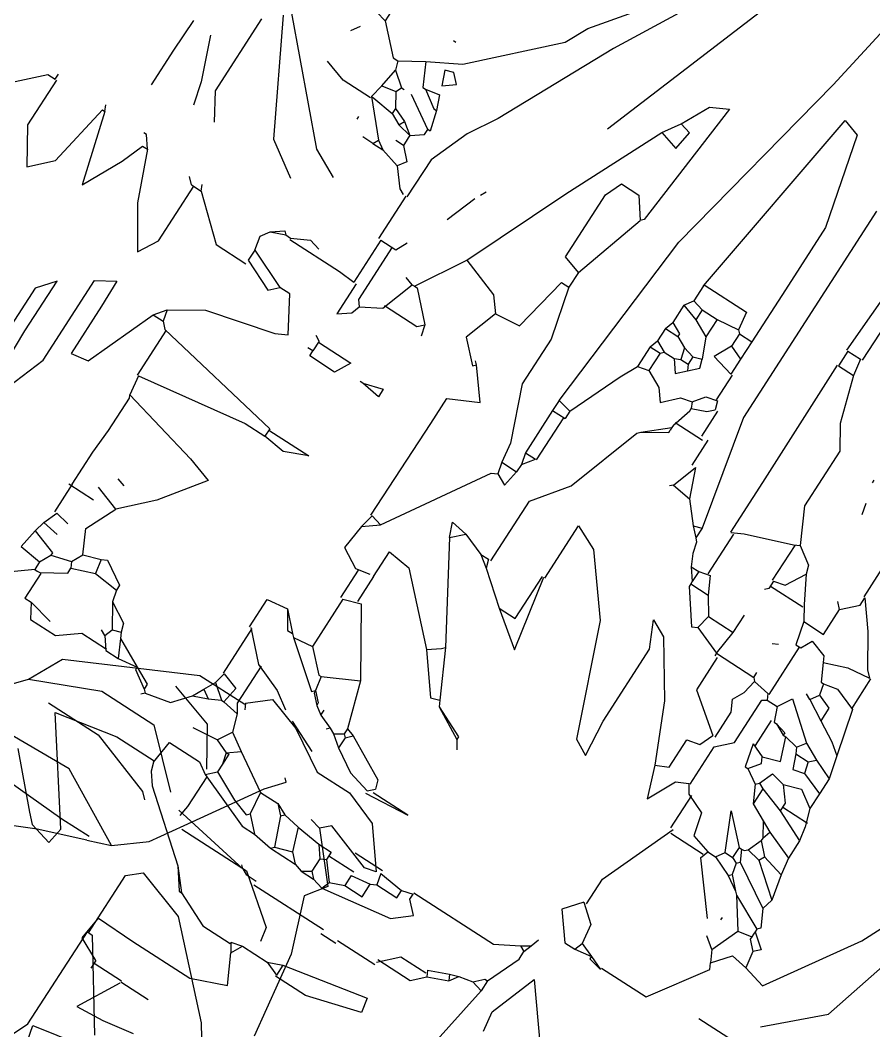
# Model space of a CAD drawing. Header units: metres. Extents: x 1769 to 3632, y 809 to 2652.
# Drawn here: x 2738.1285 to 2738.3053, y 1807.1333 to 1807.3428 of the extents above; entities that cross this region are included whole.
import ezdxf

# ---------------------------------------------------------------- set-up
doc = ezdxf.new("R2010")
doc.units = ezdxf.units.M
doc.header["$LTSCALE"] = 10
doc.layers.add('A-ELEV0', color=7, linetype='Continuous')
doc.layers.add('L-PLNT', color=66, linetype='Continuous')

# ---------------------------------------------------------------- blocks, each defined once
blk = doc.blocks.new('GARRA DE LEON')
at = {"layer": 'L-PLNT', "color": 65, "linetype": 'Continuous'}
for p, q in [((1272.9747, 334.9679), (1272.9706, 334.9514)), ((1273.0286, 334.9265), (1272.9747, 334.9679)), ((1272.8132, 334.9306), (1272.689, 334.9493)), ((1272.9706, 334.9514), (1272.9954, 334.881)), ((1272.6642, 334.8768), (1272.573, 334.9389)), ((1272.8919, 334.9017), (1272.8132, 334.9306)), ((1272.9209, 334.9224), (1272.8919, 334.9017)), ((1272.983, 334.8685), (1272.9209, 334.9224)), ((1273.0472, 334.8768), (1273.0286, 334.9265)), ((1272.8256, 334.881), (1272.805, 334.8851)), ((1272.7718, 334.7691), (1272.6642, 334.8768)), ((1272.8774, 334.8147), (1272.8256, 334.881)), ((1272.9954, 334.881), (1272.983, 334.8685)), ((1273.0472, 334.823), (1273.0472, 334.8768)), ((1272.983, 334.8685), (1272.9872, 334.852)), ((1272.8774, 334.707), (1272.8774, 334.8147)), ((1273.0824, 334.765), (1273.0472, 334.823)), ((1272.9872, 334.7733), (1273.012, 334.794)), ((1273.012, 334.794), (1273.0162, 334.7898)), ((1272.8836, 334.707), (1272.9872, 334.7733)), ((1272.6849, 334.6822), (1272.5689, 334.7609)), ((1272.7967, 334.6946), (1272.7718, 334.7691)), ((1273.099, 334.7153), (1273.0824, 334.765)), ((1273.0741, 334.6863), (1273.099, 334.7153)), ((1272.8381, 334.678), (1272.8836, 334.707)), ((1272.7801, 334.676), (1272.7967, 334.6946)), ((1272.9085, 334.6967), (1272.8919, 334.6946)), ((1272.9582, 334.6967), (1272.9085, 334.6967)), ((1273.0203, 334.6573), (1272.9665, 334.6905)), ((1273.0741, 334.6863), (1273.0658, 334.6905)), ((1272.4654, 334.6449), (1272.5316, 334.6739)), ((1272.5316, 334.6739), (1272.6849, 334.6739)), ((1272.6849, 334.6739), (1272.6849, 334.6822)), ((1272.6849, 334.676), (1272.7801, 334.676)), ((1272.805, 334.6366), (1272.8381, 334.678)), ((1273.0721, 334.6118), (1273.0721, 334.6863)), ((1272.9789, 334.5952), (1272.9126, 334.6656)), ((1273.041, 334.5911), (1273.0203, 334.6573)), ((1272.7925, 334.6035), (1272.805, 334.6366)), ((1272.805, 334.6366), (1272.8629, 334.529)), ((1272.8919, 334.6325), (1272.8836, 334.6408)), ((1272.925, 334.5372), (1272.8919, 334.6325)), ((1272.7925, 334.6035), (1272.7677, 334.5372)), ((1272.7987, 334.5579), (1272.7987, 334.6035)), ((1272.9872, 334.4378), (1273.0721, 334.6118)), ((1272.9789, 334.5082), (1272.9789, 334.5952)), ((1272.805, 334.413), (1272.7987, 334.5579)), ((1272.7677, 334.5372), (1272.718, 334.4296)), ((1272.925, 334.4544), (1272.925, 334.5372)), ((1272.8629, 334.529), (1272.8588, 334.4337)), ((1272.9375, 334.413), (1272.9789, 334.5082)), ((1270.8793, 334.442), (1271.0284, 334.4834)), ((1270.9911, 334.4254), (1271.0988, 334.4751)), ((1270.813, 334.3716), (1270.8793, 334.442)), ((1272.9375, 334.413), (1272.9872, 334.4378)), ((1270.8627, 334.3426), (1270.9911, 334.4254)), ((1272.9043, 334.384), (1272.9375, 334.413)), ((1270.7758, 334.4006), (1270.7758, 334.2929)), ((1270.871, 334.3095), (1270.8627, 334.3426)), ((1270.8752, 334.2846), (1270.871, 334.3095)), ((1270.8959, 334.3053), (1270.871, 334.3095)), ((1270.9041, 334.3136), (1270.8959, 334.3053)), ((1270.9083, 334.2929), (1270.8959, 334.3053)), ((1270.9207, 334.2929), (1270.9041, 334.3136)), ((1270.9083, 334.2722), (1270.9124, 334.2929)), ((1270.9124, 334.2929), (1270.9083, 334.2929)), ((1270.9166, 334.2929), (1270.9124, 334.2929)), ((1270.9207, 334.2929), (1270.9166, 334.2929)), ((1270.9249, 334.2929), (1270.9207, 334.2929)), ((1270.929, 334.297), (1270.9249, 334.2929)), ((1270.9497, 334.2432), (1270.9249, 334.2929)), ((1270.9538, 334.2846), (1270.929, 334.297)), ((1270.8503, 334.2639), (1270.8752, 334.2846)), ((1270.9538, 334.2846), (1270.9704, 334.2888)), ((1270.9911, 334.2225), (1270.9538, 334.2846)), ((1271.0077, 334.2432), (1270.9704, 334.2888)), ((1271.0077, 334.2805), (1270.9704, 334.2888)), ((1271.0159, 334.2474), (1271.0077, 334.2805)), ((1271.0325, 334.2763), (1271.0077, 334.2805)), ((1271.0491, 334.2349), (1271.0325, 334.2763)), ((1271.0615, 334.2763), (1271.0325, 334.2763)), ((1271.0822, 334.2308), (1271.0615, 334.2763)), ((1271.0822, 334.2722), (1271.0615, 334.2763)), ((1270.7613, 334.2142), (1270.842, 334.2681)), ((1270.842, 334.2681), (1270.8503, 334.2639)), ((1270.8669, 334.2556), (1270.8503, 334.2639)), ((1270.8669, 334.2556), (1270.9083, 334.2722)), ((1270.9497, 334.2432), (1270.9083, 334.2722)), ((1271.1071, 334.2639), (1271.0822, 334.2722)), ((1271.0884, 334.2308), (1271.0884, 334.2722)), ((1271.1236, 334.2391), (1271.1071, 334.2639)), ((1271.1319, 334.2639), (1271.1071, 334.2639)), ((1271.1443, 334.2308), (1271.1319, 334.2639)), ((1271.1568, 334.2639), (1271.1319, 334.2639)), ((1271.1692, 334.2349), (1271.1568, 334.2639)), ((1271.1899, 334.2556), (1271.1568, 334.2639)), ((1270.8669, 334.2556), (1270.8793, 334.2391)), ((1271.2561, 334.2391), (1271.1899, 334.2556)), ((1271.2023, 334.2391), (1271.1899, 334.2556)), ((1270.9124, 334.2432), (1270.9083, 334.2432)), ((1270.9538, 334.2391), (1270.9497, 334.2432)), ((1270.9663, 334.2184), (1270.9538, 334.2391)), ((1270.9704, 334.2225), (1270.9538, 334.2391)), ((1271.0077, 334.2432), (1271.0159, 334.2474)), ((1271.0118, 334.2225), (1271.0077, 334.2432)), ((1271.0325, 334.2308), (1271.0159, 334.2474)), ((1271.0367, 334.2308), (1271.0491, 334.2349)), ((1271.0574, 334.2184), (1271.0491, 334.2349)), ((1271.1153, 334.2142), (1271.1236, 334.2391)), ((1271.1609, 334.2266), (1271.1692, 334.2349)), ((1271.1816, 334.2101), (1271.1692, 334.2349)), ((1271.2189, 334.2101), (1271.2023, 334.2391)), ((1271.2686, 334.2059), (1271.2561, 334.2391)), ((1271.3059, 334.237), (1271.2561, 334.237)), ((1271.3017, 334.2018), (1271.3059, 334.2349)), ((1271.3141, 334.2266), (1271.3059, 334.2349)), ((1270.9663, 334.1728), (1270.9, 334.2266)), ((1270.9663, 334.2184), (1270.9704, 334.2225)), ((1270.987, 334.2184), (1270.9704, 334.2225)), ((1270.987, 334.2184), (1270.9911, 334.2225)), ((1271.0077, 334.2142), (1270.9911, 334.2225)), ((1271.0077, 334.2184), (1271.0118, 334.2225)), ((1271.0118, 334.2225), (1271.0325, 334.2308)), ((1271.0367, 334.2308), (1271.0325, 334.2308)), ((1271.0574, 334.2184), (1271.0367, 334.2308)), ((1271.0946, 334.1935), (1271.0822, 334.2308)), ((1271.0946, 334.2308), (1271.0822, 334.2308)), ((1271.1153, 334.2142), (1271.0946, 334.2308)), ((1271.1402, 334.2142), (1271.1443, 334.2308)), ((1271.1609, 334.2266), (1271.1443, 334.2308)), ((1271.1609, 334.2059), (1271.1609, 334.2266)), ((1271.3597, 334.1977), (1271.3141, 334.2266)), ((1270.7613, 334.1397), (1270.7613, 334.2142)), ((1270.9787, 334.1894), (1270.9663, 334.2184)), ((1270.9911, 334.2101), (1270.987, 334.2184)), ((1270.9911, 334.1977), (1270.9911, 334.2101)), ((1271.0077, 334.2101), (1270.9911, 334.2101)), ((1271.0077, 334.2142), (1271.0077, 334.2184)), ((1271.0077, 334.2101), (1271.0077, 334.2142)), ((1271.0449, 334.1728), (1271.0077, 334.2101)), ((1271.0698, 334.1935), (1271.0574, 334.2184)), ((1271.1195, 334.1935), (1271.1153, 334.2142)), ((1271.1609, 334.2059), (1271.1402, 334.2142)), ((1271.1692, 334.2018), (1271.1609, 334.2059)), ((1271.1692, 334.2018), (1271.1816, 334.2101)), ((1271.223, 334.1604), (1271.1816, 334.2101)), ((1271.2354, 334.1811), (1271.2189, 334.2101)), ((1271.2396, 334.2101), (1271.2189, 334.2101)), ((1271.2479, 334.1894), (1271.2396, 334.2101)), ((1271.2644, 334.1852), (1271.2686, 334.2059)), ((1270.9787, 334.1894), (1270.9911, 334.1977)), ((1270.9911, 334.1977), (1271.0449, 334.1728)), ((1271.0946, 334.1811), (1271.0698, 334.1935)), ((1271.0946, 334.1935), (1271.0698, 334.1935)), ((1271.0988, 334.1852), (1271.0946, 334.1935)), ((1271.0988, 334.1852), (1271.1195, 334.1935)), ((1271.1319, 334.1687), (1271.1402, 334.1935)), ((1271.1402, 334.1935), (1271.1733, 334.1811)), ((1271.1733, 334.1811), (1271.1692, 334.2018)), ((1271.2893, 334.1687), (1271.3017, 334.2018)), ((1271.397, 334.1687), (1271.3597, 334.1977)), ((1270.9787, 334.1769), (1270.9787, 334.1894)), ((1271.0946, 334.1811), (1271.0988, 334.1852)), ((1271.1071, 334.1604), (1271.0946, 334.1811)), ((1271.1733, 334.1769), (1271.1733, 334.1811)), ((1271.2354, 334.1811), (1271.2479, 334.1894)), ((1271.2354, 334.1811), (1271.2396, 334.1728)), ((1271.2644, 334.1852), (1271.2479, 334.1894)), ((1271.2644, 334.1811), (1271.2644, 334.1852)), ((1271.2893, 334.1687), (1271.2644, 334.1811)), ((1270.9663, 334.1728), (1270.9787, 334.1769)), ((1270.9725, 334.119), (1270.9725, 334.1728)), ((1270.987, 334.148), (1270.9787, 334.1769)), ((1271.1071, 334.1604), (1271.1236, 334.1728)), ((1271.1236, 334.1728), (1271.1319, 334.1687)), ((1271.1402, 334.148), (1271.1319, 334.1687)), ((1271.1774, 334.1769), (1271.1733, 334.1769)), ((1271.1816, 334.1604), (1271.1733, 334.1769)), ((1271.1816, 334.1604), (1271.1774, 334.1769)), ((1271.2976, 334.1645), (1271.2893, 334.1687)), ((1271.3059, 334.1397), (1271.2976, 334.1645)), ((1271.3638, 334.148), (1271.3845, 334.1687)), ((1271.3845, 334.1687), (1271.397, 334.1687)), ((1271.4508, 334.1666), (1271.397, 334.1666)), ((1271.1071, 334.1562), (1271.1071, 334.1604)), ((1271.1402, 334.148), (1271.1071, 334.1562)), ((1271.1402, 334.1521), (1271.1816, 334.1521)), ((1271.1816, 334.1562), (1271.1816, 334.1604)), ((1271.2023, 334.148), (1271.1816, 334.1562)), ((1271.2023, 334.148), (1271.223, 334.1604)), ((1270.7675, 334.119), (1270.7592, 334.1397)), ((1270.7633, 334.119), (1270.7592, 334.1397)), ((1271.0201, 334.1397), (1270.987, 334.148)), ((1271.0325, 334.1107), (1271.0201, 334.1397)), ((1271.2023, 334.1314), (1271.2023, 334.148)), ((1271.2893, 334.1314), (1271.3059, 334.1397)), ((1271.3224, 334.1148), (1271.3224, 334.148)), ((1271.3224, 334.148), (1271.3638, 334.148)), ((1271.3638, 334.148), (1271.3721, 334.1397)), ((1270.6971, 334.0693), (1270.6225, 334.1273)), ((1271.1071, 334.1045), (1271.1278, 334.1252)), ((1271.1278, 334.1252), (1271.1982, 334.1252)), ((1271.1982, 334.1252), (1271.2023, 334.1314)), ((1271.2106, 334.1273), (1271.2023, 334.1314)), ((1271.2106, 334.1293), (1271.2893, 334.1293)), ((1271.2147, 334.1024), (1271.2106, 334.1273)), ((1271.2893, 334.1231), (1271.2893, 334.1314)), ((1271.3224, 334.1148), (1271.2893, 334.1231)), ((1270.7633, 334.0941), (1270.7675, 334.119)), ((1270.7675, 334.119), (1270.7633, 334.119)), ((1270.7758, 334.0983), (1270.7675, 334.119)), ((1270.8669, 334.0734), (1270.9787, 334.119)), ((1271.0325, 334.1148), (1270.9787, 334.1148)), ((1271.0449, 334.1024), (1271.0325, 334.1107)), ((1271.3431, 334.1024), (1271.3224, 334.1148)), ((1270.7633, 334.0941), (1270.7758, 334.0983)), ((1270.7633, 334.0776), (1270.7633, 334.0941)), ((1270.8047, 334.0941), (1270.7758, 334.0983)), ((1270.8255, 334.0693), (1270.8047, 334.0941)), ((1271.0367, 334.0858), (1271.0449, 334.1024)), ((1271.0449, 334.1045), (1271.1071, 334.1045)), ((1271.0988, 334.0858), (1271.1195, 334.0941)), ((1271.1195, 334.0983), (1271.1609, 334.0983)), ((1271.1609, 334.0403), (1271.1195, 334.0941)), ((1271.1609, 334.0983), (1271.1774, 334.09)), ((1271.1774, 334.09), (1271.194, 334.0983)), ((1271.194, 334.0983), (1271.2147, 334.1024)), ((1271.2189, 334.0983), (1271.2147, 334.1024)), ((1271.2189, 334.0361), (1271.2189, 334.0983)), ((1271.2189, 334.0983), (1271.2272, 334.0983)), ((1271.2727, 334.0941), (1271.2769, 334.1024)), ((1271.339, 334.0486), (1271.339, 334.1024)), ((1271.3804, 334.0817), (1271.3431, 334.1024)), ((1271.5088, 334.0983), (1271.4922, 334.1024)), ((1270.9953, 334.0651), (1271.0367, 334.0858)), ((1271.0946, 334.0672), (1271.0988, 334.0858)), ((1271.3514, 334.0651), (1271.3804, 334.0817)), ((1271.3928, 334.0776), (1271.3804, 334.0817)), ((1271.5419, 334.09), (1271.5378, 334.09)), ((1270.6267, 334.0444), (1270.6971, 334.0693)), ((1270.8006, 334.0486), (1270.7633, 334.0776)), ((1270.8255, 334.0693), (1270.8006, 334.0486)), ((1270.8255, 334.0734), (1270.8669, 334.0734)), ((1271.0408, 334.0486), (1270.9953, 334.0651)), ((1271.0408, 334.0486), (1271.0491, 334.0672)), ((1271.0491, 334.0672), (1271.0946, 334.0672)), ((1271.3473, 334.0486), (1271.3514, 334.0651)), ((1271.4094, 334.0527), (1271.3928, 334.0776)), ((1271.4052, 334.0444), (1271.4094, 334.0527)), ((1271.4591, 334.0279), (1271.4094, 334.0527)), ((1270.5977, 334.0486), (1270.6267, 334.0444)), ((1270.6598, 334.0154), (1270.7095, 334.0361)), ((1270.7095, 334.0361), (1270.7219, 334.0361)), ((1270.7219, 334.0361), (1270.7343, 334.0403)), ((1270.7261, 334.0279), (1270.7219, 334.0361)), ((1270.7261, 334.0279), (1270.7343, 334.0403)), ((1270.7343, 334.0403), (1270.7468, 334.0444)), ((1271.1236, 334.0113), (1271.0408, 334.0486)), ((1271.2147, 334.0403), (1271.1609, 334.0403)), ((1271.2189, 334.0361), (1271.2147, 334.0361)), ((1271.2189, 334.0361), (1271.2561, 334.0403)), ((1271.2354, 333.9947), (1271.2189, 334.0361)), ((1271.2561, 333.9989), (1271.2561, 334.0403)), ((1271.2561, 334.0403), (1271.2851, 334.0403)), ((1271.3348, 334.0486), (1271.3307, 334.0444)), ((1271.3473, 334.0486), (1271.3348, 334.0486)), ((1271.4052, 334.0465), (1271.3473, 334.0465)), ((1271.3804, 333.9782), (1271.4052, 334.0444)), ((1270.7075, 333.9947), (1270.7261, 334.0279)), ((1271.5502, 334.0279), (1271.4591, 334.0279)), ((1271.5833, 334.0072), (1271.5502, 334.0279)), ((1270.6432, 334.0154), (1270.5397, 333.9989)), ((1270.6474, 333.9989), (1270.6432, 334.0154)), ((1270.6598, 334.0154), (1270.6432, 334.0154)), ((1270.6474, 333.9989), (1270.6598, 334.0113)), ((1270.6598, 334.0113), (1270.6598, 334.0154)), ((1271.1982, 333.9616), (1271.1236, 334.0113)), ((1270.6432, 333.9782), (1270.6474, 333.9989)), ((1270.7075, 333.8622), (1270.7075, 333.9947)), ((1271.2313, 333.9865), (1271.2354, 333.9947)), ((1271.2354, 333.9947), (1271.2561, 333.9989)), ((1271.281, 333.9823), (1271.2561, 333.9989)), ((1271.6496, 333.9865), (1271.5833, 334.0072)), ((1271.2769, 333.9533), (1271.2313, 333.9865)), ((1271.281, 333.9533), (1271.281, 333.9823)), ((1271.3059, 333.9699), (1271.281, 333.9823)), ((1271.6744, 333.9823), (1271.6496, 333.9865)), ((1271.6496, 333.9616), (1271.6496, 333.9865)), ((1271.7655, 333.9854), (1271.6744, 333.9854)), ((1271.6744, 333.9616), (1271.6744, 333.9823)), ((1270.6184, 333.9409), (1270.6308, 333.9699)), ((1270.6267, 333.9368), (1270.6391, 333.9657)), ((1270.6308, 333.9699), (1270.6432, 333.9782)), ((1270.6391, 333.9657), (1270.6308, 333.9699)), ((1270.6391, 333.9657), (1270.6432, 333.9782)), ((1271.3017, 333.9533), (1271.3059, 333.9699)), ((1271.3721, 333.9657), (1271.3059, 333.9657)), ((1271.3721, 333.9616), (1271.3804, 333.9782)), ((1271.6744, 333.9595), (1271.869, 333.9668)), ((1271.0118, 333.9368), (1270.9994, 333.9595)), ((1270.9994, 333.9595), (1271.0532, 333.9544)), ((1271.0532, 333.9544), (1271.1733, 333.9544)), ((1271.1733, 333.9544), (1271.2106, 333.9368)), ((1271.2106, 333.9368), (1271.1982, 333.9616)), ((1271.281, 333.9533), (1271.2769, 333.9533)), ((1271.2851, 333.9533), (1271.281, 333.9533)), ((1271.3017, 333.9409), (1271.2851, 333.9533)), ((1271.3017, 333.9533), (1271.2851, 333.9533)), ((1271.3017, 333.9409), (1271.3017, 333.9533)), ((1271.4549, 333.9606), (1271.3721, 333.9606)), ((1271.6496, 333.9595), (1271.4549, 333.9606)), ((1271.6744, 333.9616), (1271.6496, 333.9616)), ((1270.6018, 333.9243), (1270.6184, 333.9409)), ((1270.6267, 333.9368), (1270.6184, 333.9409)), ((1270.6225, 333.8953), (1270.6225, 333.9368)), ((1271.1692, 333.8746), (1271.0118, 333.9368)), ((1271.3183, 333.9326), (1271.3017, 333.9409)), ((1270.6018, 333.8705), (1270.6018, 333.9243)), ((1271.3348, 333.9285), (1271.3183, 333.9326)), ((1271.3348, 333.9285), (1271.3183, 333.9326)), ((1271.339, 333.9243), (1271.3348, 333.9285)), ((1271.3514, 333.9119), (1271.339, 333.9243)), ((1271.3555, 333.9243), (1271.339, 333.9243)), ((1271.3514, 333.9119), (1271.3555, 333.9243)), ((1271.517, 333.8891), (1271.3555, 333.9243)), ((1271.3804, 333.8871), (1271.3514, 333.9119)), ((1270.5977, 333.8705), (1270.6225, 333.8953)), ((1270.5273, 333.8912), (1270.5045, 333.8125)), ((1270.5232, 333.7628), (1270.548, 333.8871)), ((1270.548, 333.8871), (1270.5273, 333.8912)), ((1271.4218, 333.8705), (1271.3804, 333.8871)), ((1271.3845, 333.8581), (1271.3804, 333.8871)), ((1271.8608, 333.8891), (1271.517, 333.8891)), ((1270.5936, 333.8084), (1270.5936, 333.8705)), ((1270.6598, 333.8539), (1270.6805, 333.8788)), ((1270.6805, 333.8788), (1270.6971, 333.8622)), ((1271.2479, 333.8125), (1271.1692, 333.8746)), ((1271.3845, 333.8581), (1271.4218, 333.8705)), ((1270.6432, 333.7504), (1270.6598, 333.8539)), ((1270.6971, 333.8622), (1270.7053, 333.8622)), ((1270.7012, 333.8457), (1270.7053, 333.8622)), ((1271.3845, 333.8581), (1271.3804, 333.8539)), ((1271.4632, 333.8643), (1271.4218, 333.8643)), ((1271.4591, 333.8125), (1271.4591, 333.8581)), ((1271.5046, 333.8539), (1271.4632, 333.8539)), ((1270.6888, 333.8125), (1270.6888, 333.8457)), ((1270.6888, 333.8457), (1270.7012, 333.8457)), ((1270.7053, 333.8084), (1270.7012, 333.8457)), ((1271.488, 333.8208), (1271.4963, 333.8415)), ((1271.4963, 333.8415), (1271.5046, 333.8498)), ((1271.517, 333.8457), (1271.5046, 333.8498)), ((1271.5129, 333.8291), (1271.517, 333.8457)), ((1271.5584, 333.8436), (1271.517, 333.8436)), ((1271.5667, 333.8084), (1271.5584, 333.8415)), ((1271.5833, 333.8415), (1271.5584, 333.8415)), ((1271.5916, 333.8208), (1271.5833, 333.8415)), ((1271.6123, 333.8415), (1271.5833, 333.8415)), ((1271.6992, 333.8415), (1271.6123, 333.8415)), ((1271.6123, 333.8208), (1271.6123, 333.8415)), ((1271.8028, 333.8415), (1271.6992, 333.8415)), ((1271.9353, 333.8084), (1271.8028, 333.8415)), ((1271.4963, 333.8167), (1271.5129, 333.8291)), ((1270.5045, 333.8125), (1270.5045, 333.7628)), ((1270.6847, 333.8042), (1270.6888, 333.8125)), ((1270.7053, 333.8084), (1270.6888, 333.8125)), ((1271.2644, 333.7773), (1271.2479, 333.8125)), ((1271.4218, 333.7794), (1271.4508, 333.8125)), ((1271.4218, 333.7794), (1271.4425, 333.8125)), ((1271.4425, 333.8125), (1271.4466, 333.8125)), ((1271.4508, 333.8125), (1271.4466, 333.8125)), ((1271.4549, 333.8125), (1271.4508, 333.8125)), ((1271.4549, 333.8125), (1271.4839, 333.8208)), ((1271.4839, 333.8208), (1271.488, 333.8208)), ((1271.4963, 333.8167), (1271.488, 333.8208)), ((1271.4922, 333.8001), (1271.4963, 333.8167)), ((1271.5916, 333.8208), (1271.5667, 333.8084)), ((1271.6123, 333.8208), (1271.5916, 333.8208)), ((1271.6164, 333.8167), (1271.6123, 333.8208)), ((1271.6123, 333.7835), (1271.6164, 333.8167)), ((1271.6433, 333.8125), (1271.6164, 333.8167)), ((1271.6433, 333.7421), (1271.6433, 333.8125)), ((1270.5894, 333.7835), (1270.5894, 333.8084)), ((1270.5894, 333.7835), (1270.5894, 333.8084)), ((1270.6639, 333.7753), (1270.6639, 333.8042)), ((1270.6639, 333.8042), (1270.6847, 333.8042)), ((1270.6805, 333.7753), (1270.6847, 333.8042)), ((1270.7095, 333.8084), (1270.7095, 333.7628)), ((1270.7882, 333.7297), (1270.7944, 333.796)), ((1270.7944, 333.796), (1270.7944, 333.738)), ((1270.9207, 333.796), (1270.9083, 333.8042)), ((1270.9456, 333.7504), (1270.9207, 333.796)), ((1270.9249, 333.796), (1270.9207, 333.796)), ((1270.9456, 333.7504), (1270.9249, 333.796)), ((1271.0698, 333.796), (1271.1774, 333.7753)), ((1271.1071, 333.7463), (1271.0698, 333.796)), ((1271.4715, 333.7794), (1271.4922, 333.8001)), ((1271.5295, 333.7877), (1271.5419, 333.8001)), ((1271.5419, 333.8001), (1271.5543, 333.796)), ((1271.5502, 333.7835), (1271.5543, 333.796)), ((1271.5833, 333.7835), (1271.5543, 333.796)), ((1271.9436, 333.7835), (1271.9353, 333.8084)), ((1270.5956, 333.6676), (1270.5956, 333.7835)), ((1271.517, 333.7753), (1271.5295, 333.7877)), ((1271.5378, 333.7835), (1271.5295, 333.7877)), ((1271.5378, 333.7711), (1271.5378, 333.7835)), ((1271.5502, 333.7835), (1271.5378, 333.7835)), ((1271.5543, 333.767), (1271.5502, 333.7835)), ((1271.5957, 333.7587), (1271.5833, 333.7835)), ((1271.6123, 333.7835), (1271.5833, 333.7835)), ((1271.6123, 333.7587), (1271.6123, 333.7835)), ((1271.6413, 333.7421), (1271.9436, 333.7835)), ((1270.6557, 333.7545), (1270.6639, 333.7753)), ((1270.6805, 333.7753), (1270.6639, 333.7753)), ((1270.6867, 333.7338), (1270.6867, 333.7753)), ((1271.1071, 333.7732), (1271.1774, 333.7732)), ((1271.1071, 333.7463), (1271.1071, 333.7732)), ((1271.1774, 333.7773), (1271.2644, 333.7773)), ((1271.3059, 333.738), (1271.4177, 333.7753)), ((1271.4177, 333.7753), (1271.4218, 333.7794)), ((1271.488, 333.767), (1271.4715, 333.7794)), ((1271.5005, 333.7421), (1271.488, 333.767)), ((1271.5336, 333.7628), (1271.517, 333.7753)), ((1271.5336, 333.7628), (1271.5378, 333.7711)), ((1271.5543, 333.767), (1271.5378, 333.7711)), ((1271.5626, 333.7504), (1271.5543, 333.767)), ((1270.5149, 333.7421), (1270.5066, 333.7628)), ((1270.5232, 333.7628), (1270.5066, 333.7628)), ((1270.5149, 333.7421), (1270.5232, 333.7628)), ((1270.6432, 333.7504), (1270.6557, 333.7545)), ((1270.6805, 333.7338), (1270.6557, 333.7545)), ((1271.5336, 333.7463), (1271.5336, 333.7628)), ((1271.604, 333.7338), (1271.5957, 333.7587)), ((1271.6123, 333.7587), (1271.5957, 333.7587)), ((1271.6164, 333.7421), (1271.6123, 333.7587)), ((1271.9767, 333.7421), (1272.0719, 333.7587)), ((1270.5149, 333.7007), (1270.5149, 333.7421)), ((1270.6474, 333.7338), (1270.6432, 333.7504)), ((1270.9538, 333.7463), (1270.9456, 333.7504)), ((1270.9497, 333.7338), (1270.9538, 333.7463)), ((1271.0201, 333.7131), (1270.9538, 333.7463)), ((1271.1443, 333.7007), (1271.1071, 333.7463)), ((1271.4963, 333.7256), (1271.5005, 333.7421)), ((1271.5295, 333.7421), (1271.5005, 333.7421)), ((1271.5295, 333.7421), (1271.5336, 333.7463)), ((1271.5295, 333.7256), (1271.5295, 333.7421)), ((1271.5419, 333.7297), (1271.5336, 333.7463)), ((1271.5626, 333.7297), (1271.5626, 333.7504)), ((1271.5667, 333.7504), (1271.5626, 333.7504)), ((1271.575, 333.7338), (1271.5667, 333.7504)), ((1271.604, 333.7338), (1271.6164, 333.7421)), ((1271.6413, 333.7421), (1271.6164, 333.7421)), ((1271.6744, 333.68), (1271.9767, 333.7421)), ((1270.6474, 333.7131), (1270.6474, 333.7338)), ((1270.6557, 333.7256), (1270.6474, 333.7338)), ((1270.6474, 333.7131), (1270.6557, 333.7256)), ((1270.6764, 333.7256), (1270.6557, 333.7256)), ((1270.6764, 333.7256), (1270.6805, 333.7338)), ((1270.6929, 333.7131), (1270.6764, 333.7256)), ((1270.6929, 333.7338), (1270.6805, 333.7338)), ((1270.6929, 333.7131), (1270.6929, 333.7338)), ((1270.7923, 333.7297), (1270.8006, 333.738)), ((1270.8006, 333.6966), (1270.7923, 333.7297)), ((1270.813, 333.7338), (1270.8006, 333.738)), ((1270.8462, 333.6717), (1270.813, 333.7338)), ((1271.0035, 333.6924), (1270.9497, 333.7338)), ((1271.2561, 333.7007), (1271.3059, 333.738)), ((1271.4715, 333.7131), (1271.4963, 333.7256)), ((1271.5295, 333.7256), (1271.4963, 333.7256)), ((1271.5295, 333.7256), (1271.5419, 333.7297)), ((1271.5626, 333.7297), (1271.5419, 333.7297)), ((1271.5626, 333.7297), (1271.575, 333.7338)), ((1271.604, 333.7338), (1271.575, 333.7338)), ((1270.4372, 333.6634), (1270.4569, 333.7131)), ((1270.4569, 333.7131), (1270.4983, 333.6924)), ((1270.6515, 333.7007), (1270.6474, 333.7131)), ((1270.6971, 333.6759), (1270.6929, 333.7131)), ((1271.0159, 333.709), (1271.0201, 333.7131)), ((1271.1526, 333.6345), (1271.0201, 333.7131)), ((1271.3928, 333.68), (1271.4715, 333.7131)), ((1270.4983, 333.6924), (1270.5149, 333.7007)), ((1270.5107, 333.6841), (1270.5149, 333.7007)), ((1270.6515, 333.6593), (1270.6515, 333.7007)), ((1270.6639, 333.6883), (1270.6515, 333.7007)), ((1270.8213, 333.6634), (1270.8006, 333.6966)), ((1271.0035, 333.6924), (1271.0159, 333.709)), ((1271.1568, 333.6841), (1271.1443, 333.7007)), ((1271.1568, 333.6966), (1271.1443, 333.7007)), ((1271.1568, 333.7007), (1271.2561, 333.7007)), ((1271.1568, 333.6841), (1271.1568, 333.6966)), ((1270.5107, 333.6841), (1270.4983, 333.6924)), ((1270.5087, 333.6386), (1270.5087, 333.6841)), ((1270.6557, 333.6634), (1270.6639, 333.6883)), ((1270.6971, 333.6759), (1270.6639, 333.6883)), ((1271.0864, 333.6096), (1271.0035, 333.6924)), ((1271.1692, 333.651), (1271.1568, 333.6841)), ((1270.7012, 333.651), (1270.6971, 333.6759)), ((1270.8379, 333.6634), (1270.8462, 333.6717)), ((1270.8503, 333.6593), (1270.8462, 333.6717)), ((1271.2934, 333.6634), (1271.31, 333.6759)), ((1271.31, 333.6779), (1271.3804, 333.6779)), ((1271.31, 333.6593), (1271.31, 333.6759)), ((1271.3928, 333.68), (1271.3804, 333.68)), ((1271.3804, 333.6593), (1271.3804, 333.68)), ((1271.397, 333.6593), (1271.3928, 333.68)), ((1271.397, 333.6593), (1271.6744, 333.68)), ((1270.4372, 333.5682), (1270.4372, 333.6634)), ((1270.6018, 333.651), (1270.6018, 333.6676)), ((1270.6018, 333.651), (1270.6018, 333.6676)), ((1270.6515, 333.6593), (1270.6557, 333.6634)), ((1270.6557, 333.6303), (1270.6515, 333.6593)), ((1270.6971, 333.6469), (1270.6557, 333.6634)), ((1270.8337, 333.6469), (1270.8213, 333.6634)), ((1270.8379, 333.6634), (1270.8213, 333.6634)), ((1270.8337, 333.6469), (1270.842, 333.6593)), ((1270.842, 333.6593), (1270.8379, 333.6634)), ((1270.8503, 333.6593), (1270.842, 333.6593)), ((1270.9166, 333.6386), (1270.8503, 333.6593)), ((1271.2561, 333.6593), (1271.281, 333.6634)), ((1271.2644, 333.6427), (1271.2561, 333.6593)), ((1271.281, 333.6386), (1271.281, 333.6634)), ((1271.2934, 333.6634), (1271.281, 333.6634)), ((1271.31, 333.6593), (1271.2934, 333.6634)), ((1271.3804, 333.6593), (1271.31, 333.6593)), ((1271.397, 333.6593), (1271.3804, 333.6593)), ((1270.606, 333.6427), (1270.6018, 333.651)), ((1270.606, 333.6427), (1270.6267, 333.5226)), ((1270.606, 333.6427), (1270.6101, 333.6386)), ((1270.6971, 333.6469), (1270.7012, 333.651)), ((1270.7095, 333.6345), (1270.6971, 333.6469)), ((1270.7095, 333.6345), (1270.7012, 333.651)), ((1270.8379, 333.6386), (1270.8337, 333.6469)), ((1271.1526, 333.6345), (1271.1692, 333.651)), ((1271.1733, 333.6262), (1271.1692, 333.651)), ((1271.2603, 333.6345), (1271.2644, 333.6427)), ((1271.281, 333.6386), (1271.2644, 333.6427)), ((1270.2622, 333.5144), (1270.285, 333.6303)), ((1270.3213, 333.593), (1270.329, 333.6386)), ((1270.3803, 333.5848), (1270.3803, 333.6303)), ((1270.5314, 333.5889), (1270.5087, 333.6386)), ((1270.6557, 333.6096), (1270.6557, 333.6303)), ((1270.6764, 333.6096), (1270.6557, 333.6303)), ((1270.7095, 333.6055), (1270.7095, 333.6345)), ((1270.8172, 333.5889), (1270.7965, 333.6345)), ((1270.8379, 333.6386), (1270.8337, 333.6345)), ((1270.8462, 333.6179), (1270.8379, 333.6386)), ((1270.8917, 333.5889), (1270.9166, 333.6386)), ((1271.0077, 333.5806), (1270.9166, 333.6386)), ((1271.1153, 333.5433), (1271.2603, 333.6345)), ((1271.1526, 333.6345), (1271.1733, 333.6262)), ((1271.31, 333.6345), (1271.281, 333.6386)), ((1271.3887, 333.6034), (1271.31, 333.6345)), ((1271.869, 333.6386), (1271.6744, 333.622)), ((1271.8566, 333.6137), (1271.869, 333.6386)), ((1270.8545, 333.6055), (1270.8462, 333.6179)), ((1270.8462, 333.6179), (1270.8545, 333.6179)), ((1271.5626, 333.5848), (1271.6703, 333.6179)), ((1271.6744, 333.622), (1271.6703, 333.6179)), ((1271.6992, 333.5972), (1271.6703, 333.6179)), ((1272.043, 333.6137), (1271.7531, 333.5102)), ((1271.8152, 333.593), (1271.8566, 333.6137)), ((1270.6888, 333.5268), (1270.6557, 333.6096)), ((1270.6722, 333.6055), (1270.6764, 333.6096)), ((1270.6805, 333.5806), (1270.6722, 333.6055)), ((1270.7095, 333.6055), (1270.6764, 333.6096)), ((1270.7426, 333.5516), (1270.7095, 333.6055)), ((1270.8586, 333.6055), (1270.8545, 333.6055)), ((1270.8669, 333.593), (1270.8545, 333.6055)), ((1270.871, 333.593), (1270.8586, 333.6055)), ((1271.0905, 333.5744), (1271.0864, 333.6096)), ((1271.4632, 333.6034), (1271.3887, 333.6034)), ((1271.5378, 333.5848), (1271.4632, 333.6034)), ((1271.6992, 333.5682), (1271.6992, 333.5972)), ((1271.7821, 333.6055), (1271.8111, 333.6096)), ((1271.7904, 333.5765), (1271.7821, 333.6055)), ((1271.8111, 333.6096), (1271.8152, 333.593)), ((1270.3182, 333.5516), (1270.3213, 333.593)), ((1270.3782, 333.5848), (1270.3182, 333.5516)), ((1270.3824, 333.5392), (1270.3824, 333.5848)), ((1270.5604, 333.5641), (1270.5314, 333.5889)), ((1270.5314, 333.5848), (1270.5314, 333.5889)), ((1270.5604, 333.5641), (1270.5314, 333.5848)), ((1270.8669, 333.5889), (1270.871, 333.593)), ((1270.871, 333.593), (1270.8669, 333.593)), ((1270.9166, 333.5268), (1270.8669, 333.5889)), ((1270.8917, 333.5889), (1270.871, 333.593)), ((1270.8917, 333.5848), (1270.8917, 333.5889)), ((1270.9207, 333.5558), (1270.8917, 333.5848)), ((1271.5378, 333.5723), (1271.5378, 333.5848)), ((1271.5626, 333.5848), (1271.5378, 333.5848)), ((1271.5626, 333.5848), (1271.5709, 333.5578)), ((1271.7904, 333.5765), (1271.8152, 333.593)), ((1270.7012, 333.5392), (1270.6805, 333.5806)), ((1270.842, 333.5475), (1270.8255, 333.5723)), ((1270.9994, 333.5558), (1271.0077, 333.5806)), ((1271.0491, 333.5744), (1271.0077, 333.5744)), ((1271.0491, 333.5744), (1271.0905, 333.5744)), ((1271.4549, 333.5558), (1271.5378, 333.5723)), ((1271.6454, 333.5102), (1271.7904, 333.5765)), ((1270.4383, 333.5102), (1270.4372, 333.5682)), ((1270.635, 333.4729), (1270.5604, 333.5641)), ((1270.9166, 333.5268), (1270.9207, 333.5558)), ((1270.9994, 333.5558), (1270.9207, 333.5558)), ((1271.0449, 333.5475), (1271.0491, 333.5682)), ((1271.3141, 333.5257), (1271.3348, 333.5682)), ((1271.3348, 333.5682), (1271.3763, 333.5351)), ((1271.4508, 333.5185), (1271.4549, 333.5558)), ((1271.5709, 333.5578), (1271.6744, 333.5578)), ((1271.6744, 333.5578), (1271.6992, 333.5682)), ((1270.7302, 333.5351), (1270.7426, 333.5516)), ((1270.7592, 333.5268), (1270.7426, 333.5516)), ((1270.8586, 333.5061), (1270.842, 333.5475)), ((1271.0449, 333.5516), (1270.9994, 333.5516)), ((1271.0615, 333.5185), (1271.0449, 333.5475)), ((1271.0988, 333.5226), (1271.1153, 333.5433)), ((1271.1195, 333.5268), (1271.1153, 333.5433)), ((1270.3865, 333.5392), (1270.3741, 333.5392)), ((1270.3865, 333.5392), (1270.403, 333.5061)), ((1270.6888, 333.5268), (1270.7012, 333.5392)), ((1270.6992, 333.5102), (1270.6888, 333.5268)), ((1270.7136, 333.5392), (1270.7012, 333.5392)), ((1270.7302, 333.5351), (1270.7136, 333.5392)), ((1270.7302, 333.5392), (1270.7136, 333.5392)), ((1270.7302, 333.5351), (1270.7302, 333.5392)), ((1270.7385, 333.5144), (1270.7302, 333.5351)), ((1270.7385, 333.5144), (1270.7592, 333.5268)), ((1270.7841, 333.5185), (1270.7592, 333.5268)), ((1270.9207, 333.5226), (1270.9166, 333.5268)), ((1271.0988, 333.5226), (1271.1195, 333.5268)), ((1271.3721, 333.5309), (1271.3763, 333.5351)), ((1271.4011, 333.5019), (1271.3721, 333.5309)), ((1271.3763, 333.5351), (1271.3804, 333.5309)), ((1270.2291, 333.5226), (1270.2622, 333.5144)), ((1270.7385, 333.5144), (1270.7343, 333.4771)), ((1270.7882, 333.4937), (1270.7841, 333.5185)), ((1270.7965, 333.5102), (1270.7841, 333.5185)), ((1270.9207, 333.5144), (1270.9207, 333.5226)), ((1270.9456, 333.4978), (1270.9207, 333.5226)), ((1270.9456, 333.4978), (1270.9207, 333.5144)), ((1271.0988, 333.5226), (1271.0615, 333.5185)), ((1271.1195, 333.5247), (1271.2727, 333.5257)), ((1271.2727, 333.5257), (1271.3141, 333.5257)), ((1271.4508, 333.5185), (1271.4011, 333.5019)), ((1271.4715, 333.5019), (1271.4508, 333.5185)), ((1270.403, 333.5061), (1270.4383, 333.5102)), ((1270.6992, 333.4605), (1270.6992, 333.5102)), ((1270.8586, 333.5102), (1270.7965, 333.5102)), ((1270.8959, 333.4688), (1270.8586, 333.5061)), ((1271.4922, 333.444), (1271.4715, 333.5019)), ((1271.4922, 333.444), (1271.6454, 333.5102)), ((1271.9436, 333.5061), (1271.8525, 333.4564)), ((1270.7799, 333.4729), (1270.7882, 333.4895)), ((1270.813, 333.4978), (1270.7882, 333.4937)), ((1270.7882, 333.4895), (1270.7882, 333.4937)), ((1270.8047, 333.4688), (1270.7882, 333.4895)), ((1270.8213, 333.4729), (1270.813, 333.4978)), ((1270.9414, 333.4667), (1270.9456, 333.4978)), ((1270.6515, 333.4605), (1270.635, 333.4729)), ((1270.6515, 333.4605), (1270.635, 333.4729)), ((1270.7716, 333.4522), (1270.7799, 333.4729)), ((1270.7882, 333.4605), (1270.7799, 333.4729)), ((1270.8047, 333.4688), (1270.8213, 333.4729)), ((1270.8959, 333.4709), (1270.8213, 333.4709)), ((1270.6639, 333.4564), (1270.6515, 333.4605)), ((1270.6639, 333.4564), (1270.6992, 333.4605)), ((1270.666, 333.3943), (1270.666, 333.4564)), ((1270.7716, 333.4522), (1270.7882, 333.4605)), ((1270.7882, 333.4605), (1270.8047, 333.4688)), ((1270.8959, 333.4667), (1270.9414, 333.4667)), ((1271.8525, 333.4564), (1271.6827, 333.3736)), ((1270.7468, 333.4315), (1270.7716, 333.4522)), ((1271.2769, 333.444), (1271.2644, 333.444)), ((1271.2644, 333.444), (1271.2686, 333.415)), ((1271.2686, 333.415), (1271.2769, 333.444)), ((1271.3845, 333.444), (1271.368, 333.4481)), ((1271.3763, 333.4357), (1271.3845, 333.444)), ((1271.4218, 333.4067), (1271.3845, 333.444)), ((1271.4218, 333.4025), (1271.4922, 333.444)), ((1271.8566, 333.4108), (1271.9105, 333.4522)), ((1270.7385, 333.3943), (1270.7468, 333.4315)), ((1271.3763, 333.3818), (1271.3763, 333.4357)), ((1271.2686, 333.415), (1271.2686, 333.4108)), ((1271.5792, 333.4108), (1271.5874, 333.415)), ((1271.1423, 333.4067), (1271.1278, 333.3736)), ((1271.1423, 333.3404), (1271.1423, 333.4067)), ((1271.4218, 333.4025), (1271.4218, 333.4067)), ((1271.4218, 333.3984), (1271.4218, 333.4025)), ((1271.5253, 333.3901), (1271.5709, 333.4067)), ((1271.8235, 333.3943), (1271.8566, 333.4108)), ((1270.49, 333.3943), (1270.5149, 333.3984)), ((1270.4983, 333.3611), (1270.49, 333.3943)), ((1270.5149, 333.3984), (1270.6474, 333.3032)), ((1270.6474, 333.3032), (1270.666, 333.3943)), ((1270.7385, 333.3943), (1270.7343, 333.3901)), ((1270.7426, 333.3901), (1270.7385, 333.3943)), ((1270.7509, 333.3901), (1270.7426, 333.3901)), ((1270.7592, 333.3653), (1270.7426, 333.3901)), ((1270.7633, 333.3653), (1270.7509, 333.3901)), ((1271.2831, 333.386), (1271.2603, 333.3736)), ((1271.2831, 333.3321), (1271.2831, 333.386)), ((1271.3721, 333.3818), (1271.4218, 333.3984)), ((1271.4218, 333.3984), (1271.4259, 333.386)), ((1271.72, 333.2907), (1271.8235, 333.3943)), ((1271.1278, 333.3736), (1271.1319, 333.3404)), ((1271.2603, 333.3736), (1271.2603, 333.3321)), ((1271.3555, 333.3529), (1271.3721, 333.3818)), ((1271.6827, 333.3736), (1271.6413, 333.3487)), ((1270.5107, 333.3487), (1270.4983, 333.3611)), ((1270.5107, 333.3487), (1270.4983, 333.3611)), ((1270.7592, 333.3363), (1270.7633, 333.3653)), ((1270.7633, 333.3653), (1270.7592, 333.3653)), ((1270.7841, 333.3239), (1270.7633, 333.3653)), ((1271.4508, 333.3529), (1271.4674, 333.3611)), ((1270.577, 333.2866), (1270.5107, 333.3487)), ((1271.3307, 333.3321), (1271.3431, 333.3487)), ((1271.3431, 333.3487), (1271.3555, 333.3529)), ((1271.3638, 333.3466), (1271.3555, 333.3529)), ((1271.4508, 333.3466), (1271.3638, 333.3466)), ((1271.4508, 333.328), (1271.4508, 333.3529)), ((1271.6413, 333.3487), (1271.5833, 333.3259)), ((1270.7592, 333.3156), (1270.7592, 333.3363)), ((1270.7841, 333.3239), (1270.7592, 333.3363)), ((1271.1319, 333.3073), (1271.1319, 333.3404)), ((1271.1443, 333.3404), (1271.1319, 333.3404)), ((1271.1816, 333.1417), (1271.1443, 333.3404)), ((1271.2603, 333.3321), (1271.2686, 333.3321)), ((1271.2851, 333.3321), (1271.2686, 333.3321)), ((1271.2686, 333.3321), (1271.2686, 333.3239)), ((1271.2851, 333.3321), (1271.2893, 333.3239)), ((1271.3804, 333.3321), (1271.3307, 333.3321)), ((1270.7758, 333.3032), (1270.7592, 333.3156)), ((1270.7613, 333.2742), (1270.7613, 333.3156)), ((1270.7923, 333.3197), (1270.7841, 333.3239)), ((1270.7882, 333.3073), (1270.7923, 333.3197)), ((1270.8047, 333.3156), (1270.7923, 333.3197)), ((1270.8213, 333.2866), (1270.8047, 333.3156)), ((1271.4508, 333.328), (1271.3804, 333.328)), ((1271.3825, 333.3032), (1271.3804, 333.328)), ((1271.5212, 333.3239), (1271.4508, 333.3239)), ((1271.5833, 333.3259), (1271.5212, 333.3259)), ((1271.5253, 333.3114), (1271.5212, 333.3197)), ((1270.7758, 333.3032), (1270.7882, 333.3073)), ((1270.7758, 333.3032), (1270.7799, 333.2949)), ((1270.8213, 333.2866), (1270.7882, 333.3073)), ((1271.0367, 333.3073), (1270.9745, 333.2617)), ((1271.0491, 333.27), (1271.0367, 333.3073)), ((1271.1071, 333.1458), (1271.1319, 333.3073)), ((1271.3825, 333.2203), (1271.3825, 333.3032)), ((1271.5502, 333.2907), (1271.5253, 333.3114)), ((1271.6454, 333.2949), (1271.6164, 333.3032)), ((1271.6164, 333.3032), (1271.6164, 333.299)), ((1270.8379, 333.2825), (1270.8213, 333.2866)), ((1271.2603, 333.2742), (1271.2686, 333.2907)), ((1271.2686, 333.2907), (1271.3183, 333.2617)), ((1271.5626, 333.299), (1271.5502, 333.2907)), ((1271.5584, 333.2617), (1271.5502, 333.2907)), ((1271.5792, 333.2825), (1271.5626, 333.299)), ((1271.5957, 333.2825), (1271.6082, 333.299)), ((1271.6082, 333.299), (1271.6164, 333.299)), ((1271.6164, 333.299), (1271.6454, 333.2535)), ((1271.6661, 333.2866), (1271.6454, 333.2949)), ((1271.6454, 333.2907), (1271.6454, 333.2949)), ((1271.662, 333.2659), (1271.6454, 333.2907)), ((1271.662, 333.2659), (1271.6661, 333.2866)), ((1271.6786, 333.2825), (1271.691, 333.299)), ((1271.691, 333.299), (1271.7034, 333.2866)), ((1271.6951, 333.2452), (1271.72, 333.2907)), ((1271.7034, 333.2866), (1271.6992, 333.2742)), ((1270.7385, 333.2452), (1270.7613, 333.2742)), ((1270.8462, 333.2825), (1270.8379, 333.2825)), ((1270.842, 333.2452), (1270.8379, 333.2825)), ((1270.8669, 333.2493), (1270.8462, 333.2825)), ((1271.2354, 333.1748), (1271.2603, 333.2742)), ((1271.5916, 333.2825), (1271.5792, 333.2825)), ((1271.5792, 333.2825), (1271.5792, 333.27)), ((1271.5957, 333.2825), (1271.5916, 333.2825)), ((1271.5999, 333.2617), (1271.5957, 333.2825)), ((1271.6082, 333.2659), (1271.5957, 333.2825)), ((1271.6992, 333.2742), (1271.6786, 333.2825)), ((1270.9745, 333.2617), (1270.9331, 333.2203)), ((1271.0781, 333.1499), (1271.0491, 333.27)), ((1271.3183, 333.2617), (1271.3183, 333.2452)), ((1271.397, 333.2452), (1271.3928, 333.2617)), ((1271.5584, 333.2452), (1271.5584, 333.2617)), ((1271.5667, 333.2493), (1271.5584, 333.2617)), ((1271.5999, 333.2617), (1271.6082, 333.2659)), ((1271.6082, 333.2452), (1271.5999, 333.2617)), ((1271.6164, 333.2452), (1271.6082, 333.2659)), ((1271.662, 333.2617), (1271.662, 333.2659)), ((1271.6951, 333.2452), (1271.662, 333.2617)), ((1271.7407, 333.2617), (1271.7407, 333.2659)), ((1270.7385, 333.2038), (1270.7385, 333.2452)), ((1270.8296, 333.2121), (1270.842, 333.2452)), ((1270.8627, 333.241), (1270.842, 333.2452)), ((1270.8627, 333.241), (1270.8669, 333.2493)), ((1271.3059, 333.2328), (1271.3183, 333.2452)), ((1271.3431, 333.1872), (1271.3183, 333.2452)), ((1271.3845, 333.2203), (1271.397, 333.2452)), ((1271.5584, 333.2452), (1271.5667, 333.2493)), ((1271.5584, 333.2452), (1271.5584, 333.2286)), ((1271.6123, 333.2079), (1271.5667, 333.2493)), ((1271.6123, 333.2121), (1271.6082, 333.2452)), ((1271.6164, 333.2452), (1271.6082, 333.2452)), ((1271.6371, 333.2328), (1271.6164, 333.2452)), ((1271.6744, 333.2121), (1271.6951, 333.2452)), ((1270.8545, 333.2162), (1270.8627, 333.241)), ((1271.3265, 333.1872), (1271.3059, 333.2328)), ((1271.633, 333.2121), (1271.6371, 333.2328)), ((1271.6371, 333.2328), (1271.6454, 333.2369)), ((1271.6454, 333.2369), (1271.6454, 333.241)), ((1271.662, 333.2162), (1271.6454, 333.2369)), ((1270.7592, 333.1913), (1270.7509, 333.2286)), ((1270.8379, 333.2079), (1270.8545, 333.2162)), ((1270.8545, 333.2162), (1270.8876, 333.1996)), ((1270.8876, 333.1996), (1270.9331, 333.2203)), ((1270.9331, 333.2203), (1270.9456, 333.1831)), ((1271.3845, 333.2121), (1271.3845, 333.2203)), ((1271.5088, 333.1831), (1271.488, 333.2245)), ((1271.633, 333.2121), (1271.662, 333.2162)), ((1271.6744, 333.2121), (1271.662, 333.2162)), ((1270.7592, 333.1913), (1270.7385, 333.2038)), ((1270.8006, 333.1789), (1270.8213, 333.2121)), ((1270.8213, 333.2121), (1270.8296, 333.2121)), ((1270.8379, 333.2079), (1270.8296, 333.2121)), ((1270.8296, 333.1789), (1270.8379, 333.2079)), ((1270.9704, 333.1996), (1270.9663, 333.2121)), ((1271.3763, 333.1913), (1271.3845, 333.2121)), ((1271.3763, 333.1913), (1271.3887, 333.2079)), ((1271.3887, 333.2079), (1271.3845, 333.2121)), ((1271.5792, 333.2079), (1271.575, 333.2079)), ((1271.6102, 333.2079), (1271.6102, 333.1624)), ((1271.6123, 333.2079), (1271.633, 333.2121)), ((1271.6123, 333.2079), (1271.6123, 333.2121)), ((1271.6744, 333.2038), (1271.6744, 333.2121)), ((1271.7117, 333.1665), (1271.6744, 333.2038)), ((1270.7592, 333.181), (1270.7592, 333.1913)), ((1270.9269, 333.1458), (1270.9269, 333.1872)), ((1271.3203, 333.1375), (1271.3203, 333.1872)), ((1271.3431, 333.1872), (1271.3265, 333.1872)), ((1271.3431, 333.1872), (1271.3638, 333.1831)), ((1271.3638, 333.1831), (1271.3763, 333.1913)), ((1270.8006, 333.181), (1270.7592, 333.181)), ((1270.8006, 333.1748), (1270.8006, 333.1789)), ((1270.8006, 333.1706), (1270.8006, 333.1748)), ((1270.813, 333.1706), (1270.8296, 333.1789)), ((1270.8337, 333.1789), (1270.8296, 333.1789)), ((1270.8462, 333.1417), (1270.8337, 333.1789)), ((1270.8834, 333.1541), (1270.8793, 333.1748)), ((1271.2064, 333.1292), (1271.2354, 333.1748)), ((1271.488, 333.1251), (1271.4549, 333.1748)), ((1271.6496, 333.0505), (1271.5088, 333.1831)), ((1270.8006, 333.1706), (1270.6101, 332.9304)), ((1270.813, 333.1706), (1270.8006, 333.1706)), ((1270.8172, 333.1375), (1270.813, 333.1706)), ((1270.8627, 333.1458), (1270.8586, 333.1706)), ((1271.6102, 333.1624), (1271.6206, 333.1292)), ((1271.7158, 333.1499), (1271.7117, 333.1665)), ((1271.7655, 333.1665), (1271.7117, 333.1665)), ((1270.8462, 333.1417), (1270.8627, 333.1458)), ((1270.8627, 333.1458), (1270.8834, 333.1541)), ((1270.929, 333.1499), (1270.8834, 333.1499)), ((1270.929, 333.1499), (1270.9828, 333.1499)), ((1270.9828, 333.1499), (1271.0201, 333.152)), ((1271.0201, 333.152), (1271.0739, 333.152)), ((1271.0739, 333.152), (1271.0781, 333.1499)), ((1271.1071, 333.1458), (1271.0781, 333.1499)), ((1270.8462, 333.1417), (1270.8172, 333.1375)), ((1271.1816, 333.1437), (1271.1071, 333.1437)), ((1271.1899, 333.1334), (1271.1816, 333.1417)), ((1271.1899, 333.1168), (1271.1899, 333.1334)), ((1271.2064, 333.1292), (1271.1899, 333.1334)), ((1271.3721, 333.0795), (1271.3203, 333.1375)), ((1271.6744, 333.1334), (1271.6868, 333.1417)), ((1271.0864, 333.0754), (1271.1899, 333.1168)), ((1271.1899, 333.1168), (1271.2064, 333.1292)), ((1271.6413, 333.0423), (1271.488, 333.1251)), ((1271.0822, 333.0495), (1271.0864, 333.0754)), ((1271.3721, 333.063), (1271.3721, 333.0795)), ((1271.3721, 333.0795), (1271.3804, 333.0754)), ((1271.252, 333.0505), (1271.281, 333.0671)), ((1271.281, 333.0671), (1271.3721, 333.0671)), ((1271.3721, 333.063), (1271.3804, 333.0547)), ((1271.1609, 333.0495), (1271.0822, 333.0495)), ((1271.2023, 333.0485), (1271.1609, 333.0495)), ((1271.1857, 333.0216), (1271.2023, 333.0485)), ((1271.31, 333.0133), (1271.252, 333.0505)), ((1271.5005, 333.0195), (1271.4632, 333.0423)), ((1270.9953, 333.0009), (1271.0532, 333.0216)), ((1271.0532, 333.0216), (1271.1857, 333.0216)), ((1271.6206, 333.0195), (1271.5005, 333.0195)), ((1271.3804, 332.9843), (1271.31, 333.0133)), ((1271.5005, 332.9967), (1271.4674, 333.005)), ((1271.5626, 332.9719), (1271.5005, 332.9967)), ((1270.9994, 332.9801), (1271.0739, 332.9781)), ((1271.0739, 332.9781), (1271.1568, 332.9781)), ((1271.1568, 332.9781), (1271.1319, 332.9574)), ((1271.3473, 332.9636), (1271.3804, 332.976)), ((1271.3804, 332.9843), (1271.397, 332.9719)), ((1271.3804, 332.976), (1271.3804, 332.9843)), ((1271.2893, 332.9346), (1271.3473, 332.9636)), ((1271.397, 332.9719), (1271.397, 332.9677)), ((1271.1319, 332.9574), (1271.0242, 332.9574)), ((1271.3928, 332.9056), (1271.2893, 332.9346)), ((1271.517, 332.9398), (1271.4591, 332.9398)), ((1271.5667, 332.9408), (1271.517, 332.9398)), ((1271.3928, 332.9015), (1271.3928, 332.9056)), ((1271.3928, 332.9056), (1271.4011, 332.9015)), ((1271.2976, 332.8849), (1271.3928, 332.9015)), ((1271.2686, 332.8559), (1271.2976, 332.8849)), ((1271.3183, 332.8248), (1271.2686, 332.8559)), ((1271.3928, 332.8248), (1271.3183, 332.8248)), ((1271.3928, 332.8104), (1271.3928, 332.8228)), ((1271.3928, 332.8228), (1271.4011, 332.8228)), ((1271.3597, 332.7772), (1271.3928, 332.8104))]:
    blk.add_line(p, q, dxfattribs=at)
blk = doc.blocks.new('RPA')
at = {"layer": 'L-PLNT', "xscale": -0.1480433124992555, "yscale": 0.1480433124992555, "zscale": 0.1480433124992558, "rotation": 207.1846337181579}
for p in [(2564.45682, 1771.55146), (2564.83477, 1771.55146)]:
    blk.add_blockref('GARRA DE LEON', p, dxfattribs=at)

msp = doc.modelspace()

# ---------------------------------------------------------------- block references
at = {"layer": 'A-ELEV0', "ltscale": 0.01, "rotation": 29.99800635700696}
msp.add_blockref('RPA', (1259.184, -1140.7268), dxfattribs=at)

doc.saveas('drawing.dxf')
